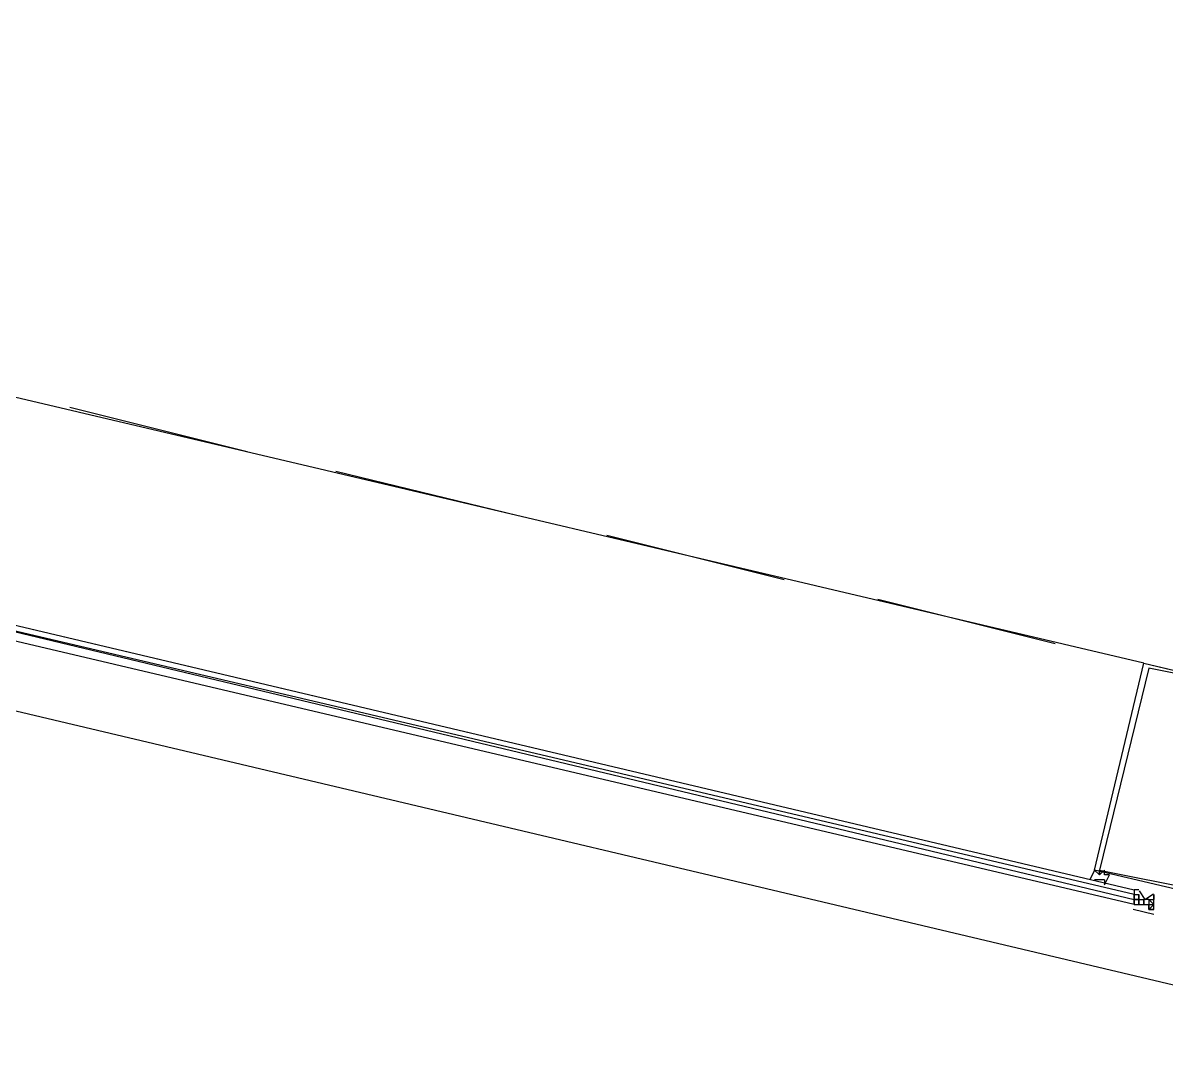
# Model space of a CAD drawing. Header units: feet. Extents: x -84 to 198, y -22 to 181.
# Drawn here: x 101.713 to 104.807, y 25.578 to 28.378 of the extents above; entities that cross this region are included whole.
import ezdxf

# ---------------------------------------------------------------- set-up
doc = ezdxf.new("R2010")
doc.units = ezdxf.units.FT
doc.layers.add('A-LINEA', color=7, linetype='CONTINUOUS')

msp = doc.modelspace()

# ---------------------------------------------------------------- linework, layer by layer
at = {"layer": 'A-LINEA'}
for p, q in [((93.8267, 28.3778), (105.6533, 25.5778)), ((104.7467, 26.6444), (101.52, 27.4044)), ((101.84, 27.3378), (102.32, 27.2178)), ((102.56, 27.1644), (103.0533, 27.0444)), ((103.2933, 26.9911), (103.7733, 26.8711)), ((104.0267, 26.8178), (104.5067, 26.6978)), ((104.7467, 26.6444), (105.0267, 26.5778)), ((104.72, 26.0311), (104.72, 26.0311)), ((104.72, 26.0178), (104.72, 26.0178)), ((104.72, 26.0178), (104.72, 26.0178)), ((104.72, 26.0178), (104.72, 26.0178)), ((104.72, 26.0178), (104.72, 26.0178)), ((104.72, 26.0178), (104.72, 26.0178)), ((104.72, 26.0178), (104.7333, 26.0178)), ((104.72, 26.0178), (104.72, 26.0178)), ((104.72, 26.0178), (104.72, 26.0178)), ((104.72, 26.0178), (104.72, 26.0178)), ((104.72, 26.0044), (104.72, 26.0178)), ((104.7333, 26.0311), (104.7333, 26.0311)), ((104.7333, 26.0311), (104.7333, 26.0311)), ((104.7333, 26.0311), (104.7333, 26.0311)), ((104.7333, 26.0311), (104.7333, 26.0311)), ((104.7333, 26.0311), (104.7333, 26.0311)), ((104.7333, 26.0311), (104.7333, 26.0311)), ((104.7333, 26.0311), (104.7333, 26.0311)), ((104.7333, 26.0178), (104.7333, 26.0044)), ((104.7333, 26.0178), (104.7333, 26.0178)), ((104.7333, 26.0178), (104.7333, 26.0178)), ((104.7333, 26.0178), (104.7333, 26.0178)), ((104.7333, 26.0178), (104.7333, 26.0178)), ((104.7333, 26.0178), (104.7333, 26.0178)), ((104.7333, 26.0178), (104.7333, 26.0044)), ((104.7333, 26.0178), (104.7333, 26.0178)), ((104.7333, 26.0178), (104.7333, 26.0178)), ((104.7333, 26.0044), (104.7333, 26.0178)), ((104.7333, 26.0178), (104.7333, 26.0178)), ((104.7333, 26.0178), (104.7333, 26.0178)), ((104.7333, 26.0044), (104.7333, 26.0178)), ((104.7333, 26.0044), (104.7333, 26.0178)), ((104.7333, 26.0178), (104.7333, 26.0178)), ((104.7333, 26.0178), (104.7333, 26.0178)), ((104.7333, 26.0178), (104.7333, 26.0178)), ((104.7733, 26.0178), (104.7733, 26.0044)), ((104.7733, 26.0178), (104.7733, 26.0178)), ((104.7733, 26.0178), (104.7733, 26.0178)), ((104.7733, 26.0178), (104.7733, 26.0178)), ((104.7733, 26.0178), (104.7733, 26.0178)), ((104.7733, 26.0178), (104.7733, 26.0178)), ((104.72, 26.0044), (104.72, 26.0044)), ((104.72, 26.0044), (104.72, 26.0044)), ((104.72, 26.0044), (104.72, 26.0044)), ((104.72, 26.0044), (104.72, 26.0044)), ((104.72, 26.0044), (104.72, 26.0044)), ((104.72, 26.0044), (104.72, 26.0044)), ((104.72, 26.0044), (104.72, 26.0044)), ((104.72, 26.0044), (104.72, 26.0044)), ((104.72, 26.0044), (104.72, 26.0044)), ((104.72, 26.0044), (104.72, 26.0044)), ((104.72, 26.0044), (104.72, 25.9911)), ((104.72, 25.9911), (104.72, 26.0044)), ((104.72, 25.9911), (104.72, 26.0044)), ((104.72, 26.0044), (104.72, 26.0044)), ((104.72, 25.9911), (104.72, 25.9911)), ((104.72, 25.9911), (104.72, 25.9911)), ((104.72, 25.9911), (104.72, 25.9911)), ((104.72, 25.9911), (104.72, 25.9911)), ((104.72, 25.9911), (104.72, 25.9911)), ((104.72, 25.9911), (104.72, 25.9911)), ((104.72, 25.9911), (104.72, 25.9911)), ((104.72, 25.9911), (104.72, 25.9911)), ((104.72, 25.9911), (104.7333, 25.9911)), ((104.72, 25.9911), (104.72, 25.9911)), ((104.72, 25.9911), (104.7333, 25.9911)), ((104.72, 25.9911), (104.72, 25.9911)), ((104.72, 25.9911), (104.72, 25.9911)), ((104.72, 25.9911), (104.72, 25.9911)), ((104.72, 25.9911), (104.72, 25.9911)), ((104.72, 25.9911), (104.72, 25.9911)), ((104.72, 25.9911), (104.72, 25.9911)), ((104.7333, 26.0044), (104.7467, 26.0044)), ((104.7333, 26.0044), (104.7333, 26.0044)), ((104.7333, 26.0044), (104.7333, 26.0044)), ((104.7333, 26.0044), (104.7333, 26.0044)), ((104.7333, 26.0044), (104.7333, 26.0044)), ((104.7333, 26.0044), (104.7333, 26.0044)), ((104.7333, 26.0044), (104.7333, 26.0044)), ((104.7333, 26.0044), (104.7333, 26.0044)), ((104.7333, 26.0044), (104.7333, 26.0044)), ((104.7333, 26.0044), (104.7333, 26.0044)), ((104.7333, 26.0044), (104.7333, 26.0044)), ((104.7333, 26.0044), (104.7333, 26.0044)), ((104.7333, 26.0044), (104.7333, 26.0044)), ((104.7333, 26.0044), (104.7333, 26.0044)), ((104.7333, 26.0044), (104.7333, 26.0044)), ((104.7333, 26.0044), (104.7333, 26.0044)), ((104.7333, 26.0044), (104.7333, 26.0044)), ((104.7333, 26.0044), (104.7467, 26.0044)), ((104.7333, 26.0044), (104.7333, 26.0044)), ((104.7333, 26.0044), (104.7333, 26.0044)), ((104.7333, 25.9911), (104.7333, 26.0044)), ((104.7333, 25.9911), (104.7333, 26.0044)), ((104.7333, 26.0044), (104.7333, 26.0044)), ((104.7333, 26.0044), (104.7333, 26.0044)), ((104.7333, 26.0044), (104.7333, 26.0044)), ((104.7333, 26.0044), (104.7333, 25.9911)), ((104.7333, 26.0044), (104.7333, 26.0044)), ((104.7333, 25.9911), (104.7333, 25.9911)), ((104.7333, 25.9911), (104.7333, 25.9911)), ((104.7333, 25.9911), (104.7333, 25.9911)), ((104.7333, 25.9911), (104.7333, 25.9911)), ((104.7333, 25.9911), (104.7333, 25.9911)), ((104.7333, 25.9911), (104.7333, 25.9911)), ((104.7333, 25.9911), (104.7333, 25.9911)), ((104.7333, 25.9911), (104.7333, 25.9911)), ((104.7333, 25.9911), (104.7333, 25.9911)), ((104.7333, 25.9911), (104.7467, 25.9911)), ((104.7333, 25.9911), (104.7333, 25.9911)), ((104.7333, 25.9911), (104.7333, 25.9911)), ((104.7333, 25.9911), (104.7467, 25.9911)), ((104.7333, 25.9911), (104.7333, 25.9911)), ((104.7333, 25.9911), (104.7333, 25.9911)), ((104.7333, 25.9911), (104.7333, 25.9911)), ((104.7333, 25.9911), (104.7333, 25.9911)), ((104.7333, 25.9911), (104.7333, 25.9911)), ((104.7333, 25.9911), (104.7333, 25.9911)), ((104.7333, 25.9911), (104.7333, 25.9911)), ((104.7333, 25.9911), (104.7333, 25.9911)), ((104.7333, 25.9911), (104.7333, 25.9911)), ((104.7333, 25.9911), (104.7333, 25.9911)), ((104.7333, 25.9911), (104.7333, 25.9911)), ((104.7333, 25.9911), (104.7333, 25.9911)), ((104.7333, 25.9911), (104.7333, 25.9911)), ((104.7333, 25.9911), (104.7333, 25.9911)), ((104.7333, 25.9911), (104.7333, 25.9911)), ((104.7333, 25.9911), (104.7333, 25.9911)), ((104.7333, 25.9911), (104.7333, 25.9911)), ((104.7333, 25.9911), (104.7333, 25.9911)), ((104.7467, 26.0044), (104.7467, 26.0044)), ((104.7467, 26.0044), (104.7467, 26.0044)), ((104.7467, 26.0044), (104.7467, 26.0044)), ((104.7467, 26.0044), (104.7467, 26.0044)), ((104.7467, 26.0044), (104.7467, 25.9911)), ((104.7467, 26.0044), (104.7467, 26.0044)), ((104.7467, 26.0044), (104.7467, 26.0044)), ((104.7467, 26.0044), (104.7467, 26.0044)), ((104.7467, 26.0044), (104.7467, 26.0044)), ((104.7467, 26.0044), (104.7467, 26.0044)), ((104.7467, 26.0044), (104.7467, 26.0044)), ((104.7467, 26.0044), (104.7467, 26.0044)), ((104.7467, 26.0044), (104.7467, 26.0044)), ((104.7467, 26.0044), (104.7467, 26.0044)), ((104.7467, 26.0044), (104.7467, 25.9911)), ((104.7467, 26.0044), (104.7467, 26.0044)), ((104.7467, 26.0044), (104.7467, 26.0044)), ((104.7467, 26.0044), (104.7467, 26.0044)), ((104.7467, 26.0044), (104.7467, 25.9911)), ((104.7467, 26.0044), (104.7467, 26.0044)), ((104.7467, 26.0044), (104.7467, 25.9911)), ((104.7467, 26.0044), (104.7467, 26.0044)), ((104.7467, 26.0044), (104.7467, 26.0044)), ((104.76, 26.0044), (104.7467, 26.0044)), ((104.76, 26.0044), (104.7467, 26.0044)), ((104.76, 26.0044), (104.7467, 26.0044)), ((104.76, 26.0044), (104.7467, 26.0044)), ((104.76, 26.0044), (104.7467, 26.0044)), ((104.76, 26.0044), (104.7467, 26.0044)), ((104.7467, 26.0044), (104.7467, 26.0044)), ((104.7467, 25.9911), (104.7467, 25.9911)), ((104.7467, 25.9911), (104.7467, 25.9911)), ((104.7467, 25.9911), (104.76, 25.9911)), ((104.7467, 25.9911), (104.7467, 25.9911)), ((104.7467, 25.9911), (104.7467, 25.9911)), ((104.7467, 25.9911), (104.7467, 25.9911)), ((104.7467, 25.9911), (104.7467, 25.9911)), ((104.7467, 25.9911), (104.7467, 25.9911)), ((104.7467, 25.9911), (104.7467, 25.9911)), ((104.7467, 25.9911), (104.7467, 25.9911)), ((104.7467, 25.9911), (104.7467, 25.9911)), ((104.7467, 25.9911), (104.7467, 25.9911)), ((104.76, 26.0044), (104.76, 25.9911)), ((104.76, 26.0044), (104.76, 26.0044)), ((104.76, 26.0044), (104.76, 26.0044)), ((104.76, 26.0044), (104.76, 25.9911)), ((104.76, 26.0044), (104.76, 26.0044)), ((104.76, 26.0044), (104.76, 26.0044)), ((104.76, 26.0044), (104.76, 26.0044)), ((104.76, 26.0044), (104.7733, 26.0044)), ((104.76, 26.0044), (104.76, 26.0044)), ((104.76, 26.0044), (104.7733, 25.9911)), ((104.76, 26.0044), (104.76, 26.0044)), ((104.76, 26.0044), (104.76, 26.0044)), ((104.76, 26.0044), (104.76, 26.0044)), ((104.76, 26.0044), (104.76, 26.0044)), ((104.76, 26.0044), (104.76, 26.0044)), ((104.76, 26.0044), (104.76, 26.0044)), ((104.76, 26.0044), (104.76, 26.0044)), ((104.76, 26.0044), (104.76, 26.0044)), ((104.76, 25.9911), (104.76, 25.9911)), ((104.76, 25.9911), (104.76, 25.9911)), ((104.76, 25.9911), (104.76, 25.9778)), ((104.76, 25.9911), (104.76, 25.9911)), ((104.76, 25.9911), (104.76, 25.9911)), ((104.76, 25.9911), (104.76, 25.9911)), ((104.76, 25.9911), (104.76, 25.9911)), ((104.76, 25.9911), (104.76, 25.9911)), ((104.76, 25.9911), (104.7733, 25.9911)), ((104.76, 25.9911), (104.76, 25.9911)), ((104.76, 25.9911), (104.76, 25.9911)), ((104.76, 25.9911), (104.76, 25.9911)), ((104.76, 25.9911), (104.76, 25.9911)), ((104.76, 25.9911), (104.76, 25.9778)), ((104.76, 25.9911), (104.7733, 25.9911)), ((104.76, 25.9911), (104.76, 25.9911)), ((104.76, 25.9911), (104.76, 25.9911)), ((104.76, 25.9911), (104.76, 25.9911)), ((104.76, 25.9911), (104.76, 25.9911)), ((104.76, 25.9911), (104.76, 25.9911)), ((104.76, 25.9911), (104.76, 25.9911)), ((104.76, 25.9911), (104.76, 25.9911)), ((104.76, 25.9778), (104.76, 25.9911)), ((104.76, 25.9911), (104.76, 25.9911)), ((104.76, 25.9911), (104.76, 25.9911)), ((104.76, 25.9911), (104.76, 25.9911)), ((104.76, 25.9911), (104.76, 25.9911)), ((104.76, 25.9778), (104.76, 25.9911)), ((104.76, 25.9778), (104.76, 25.9911)), ((104.76, 25.9778), (104.76, 25.9911)), ((104.76, 25.9911), (104.76, 25.9911)), ((104.76, 25.9911), (104.76, 25.9911)), ((104.76, 25.9911), (104.76, 25.9911)), ((104.76, 25.9911), (104.76, 25.9911)), ((104.76, 25.9911), (104.76, 25.9911)), ((104.76, 25.9778), (104.76, 25.9911)), ((104.76, 25.9911), (104.76, 25.9911)), ((104.76, 25.9911), (104.76, 25.9911)), ((104.7733, 26.0044), (104.7733, 26.0044)), ((104.7733, 26.0044), (104.7733, 26.0044)), ((104.7733, 26.0044), (104.7733, 26.0044)), ((104.7733, 26.0044), (104.7733, 26.0044)), ((104.7733, 26.0044), (104.7733, 26.0044)), ((104.7733, 26.0044), (104.7733, 26.0044)), ((104.7733, 26.0044), (104.7733, 26.0044)), ((104.7733, 26.0044), (104.7733, 26.0044)), ((104.7733, 26.0044), (104.7733, 26.0044)), ((104.7733, 26.0044), (104.7733, 26.0044)), ((104.7733, 26.0044), (104.7733, 26.0044)), ((104.7733, 26.0044), (104.7733, 26.0044)), ((104.7733, 26.0044), (104.7733, 26.0044)), ((104.7733, 26.0044), (104.7733, 26.0044)), ((104.7733, 26.0044), (104.7733, 26.0044)), ((104.7733, 26.0044), (104.7733, 26.0044)), ((104.7733, 26.0044), (104.7733, 26.0044)), ((104.7733, 26.0044), (104.7733, 26.0044)), ((104.7733, 26.0044), (104.7733, 26.0044)), ((104.7733, 26.0044), (104.7733, 26.0044)), ((104.7733, 26.0044), (104.7733, 26.0044)), ((104.7733, 26.0044), (104.7733, 26.0044)), ((104.7733, 26.0044), (104.7733, 26.0044)), ((104.7733, 26.0044), (104.7733, 26.0044)), ((104.7733, 26.0044), (104.7733, 26.0044)), ((104.7733, 26.0044), (104.7733, 26.0044)), ((104.7733, 25.9911), (104.7733, 25.9911)), ((104.7733, 25.9911), (104.7733, 25.9911)), ((104.7733, 25.9911), (104.7733, 25.9911)), ((104.7733, 25.9911), (104.7733, 25.9911)), ((104.7733, 25.9778), (104.7733, 25.9911)), ((104.7733, 25.9911), (104.7733, 25.9911)), ((104.7733, 25.9911), (104.7733, 25.9911)), ((104.7737, 25.9639), (104.7173, 25.9773)), ((104.76, 25.9778), (104.76, 25.9778)), ((104.76, 25.9778), (104.76, 25.9778)), ((104.76, 25.9778), (104.7733, 25.9778)), ((104.76, 25.9778), (104.76, 25.9778)), ((104.76, 25.9778), (104.76, 25.9778)), ((104.76, 25.9778), (104.76, 25.9778)), ((104.76, 25.9778), (104.76, 25.9778)), ((104.76, 25.9778), (104.76, 25.9778)), ((104.76, 25.9778), (104.76, 25.9778)), ((104.76, 25.9778), (104.76, 25.9778)), ((104.76, 25.9778), (104.76, 25.9778)), ((104.7733, 25.9778), (104.76, 25.9778)), ((104.7733, 25.9778), (104.7733, 25.9778))]:
    msp.add_line(p, q, dxfattribs=at)
for points in [[(104.72, 26.0178), (101.2667, 26.8311), (101.2667, 26.8444), (101.28, 26.8444), (104.72, 26.0311), (104.72, 26.0178)], [(104.72, 25.9911), (101.2667, 26.8044), (101.2667, 26.8178), (101.2667, 26.8311), (104.72, 26.0044), (104.72, 25.9911)], [(105.0267, 26.5778), (104.8933, 26.0178), (104.6133, 26.0844), (104.7467, 26.6444), (105.0267, 26.5778), (104.76, 26.6311), (104.6267, 26.0844), (104.8933, 26.0311), (105.0267, 26.5778)], [(104.6267, 26.0844), (104.6267, 26.0844), (104.6267, 26.0844), (104.6267, 26.0844), (104.6267, 26.0844), (104.6267, 26.0711), (104.6267, 26.0711), (104.6133, 26.0844), (104.6133, 26.0844), (104.6, 26.0578), (104.6, 26.0578)], [(104.64, 26.0844), (104.6267, 26.0711), (104.6267, 26.0711)], [(104.6267, 26.0711), (104.6267, 26.0844), (104.6267, 26.0844)], [(104.64, 26.0444), (104.6533, 26.0711), (104.6533, 26.0711), (104.64, 26.0711), (104.64, 26.0711), (104.64, 26.0844), (104.64, 26.0844), (104.64, 26.0844), (104.64, 26.0844)], [(104.64, 26.0578), (104.6267, 26.0578), (104.6267, 26.0578), (104.6133, 26.0578), (104.6133, 26.0578)], [(104.64, 26.0578), (104.64, 26.0578), (104.64, 26.0444), (104.64, 26.0444)], [(104.7333, 26.0311), (104.72, 26.0311), (104.72, 26.0178), (104.72, 26.0044), (104.72, 25.9911)], [(104.72, 26.0178), (104.72, 26.0044), (104.7333, 26.0044)], [(104.7336, 26.0279), (104.7493, 26.0049), (104.7728, 26.0198)], [(104.76, 25.9778), (104.7733, 25.9911), (104.7733, 26.0044), (104.7733, 26.0178)], [(104.7333, 26.0044), (104.72, 26.0044), (104.72, 25.9911)], [(104.7333, 26.0044), (104.7333, 26.0044), (104.72, 26.0044)], [(104.7467, 26.0044), (104.7467, 25.9911), (104.76, 25.9911)], [(104.7467, 25.9911), (104.7467, 26.0044), (104.7467, 25.9911)]]:
    msp.add_lwpolyline(points, dxfattribs=at)

doc.saveas('drawing.dxf')
